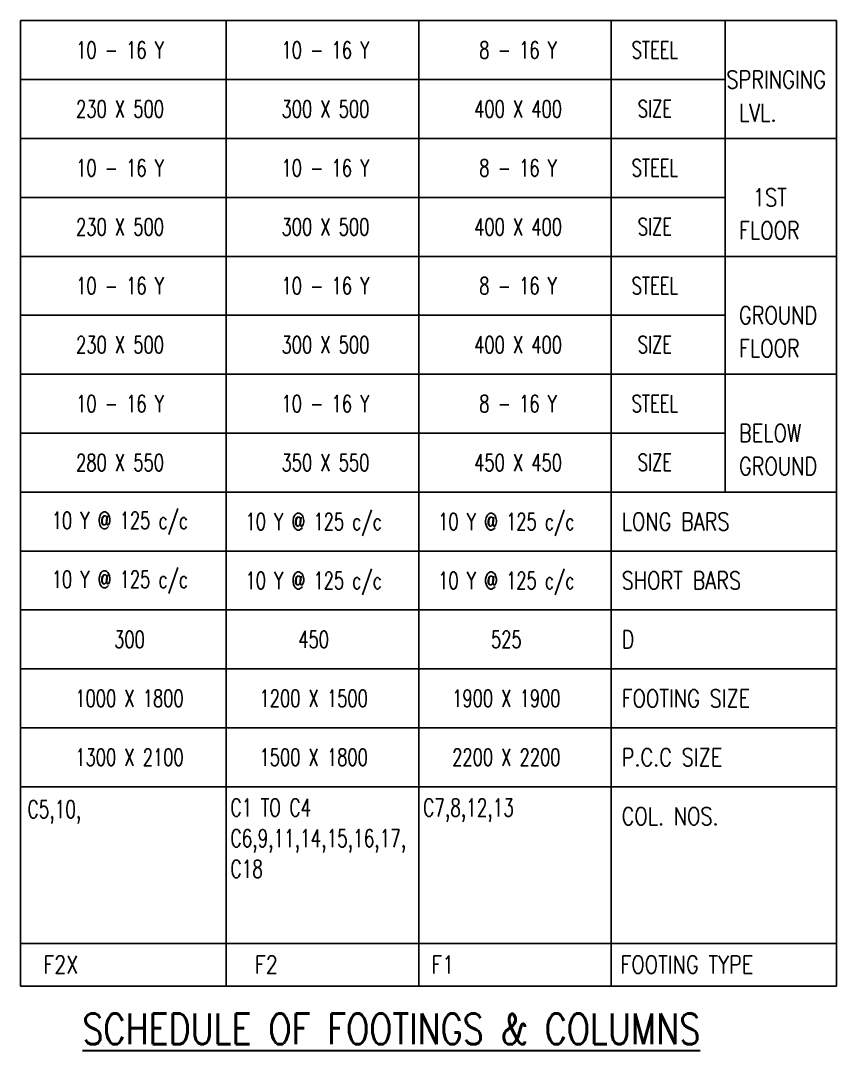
# Model space of a CAD drawing. Header units: millimetres. Extents: x 2659630 to 6742168, y -2425387 to -732288.
# Drawn here: x 3914332 to 3926311, y -963304 to -948176 of the extents above; entities that cross this region are included whole.
import ezdxf
from ezdxf.enums import TextEntityAlignment as Align

# ---------------------------------------------------------------- set-up
doc = ezdxf.new("R2010")
doc.units = ezdxf.units.MM
for name, color, linetype in [('FRAME TABLE', 5, 'Continuous'), ('reinf', 6, 'Continuous'), ('S-TEXT-1', 4, 'Continuous'), ('S-TITIL', 6, 'Continuous'), ('TEXT SCHEDULE', 2, 'Continuous')]:
    doc.layers.add(name, color=color, linetype=linetype)
doc.styles.add('ROMANS', font='r.shx', dxfattribs={"width": 0.7})

msp = doc.modelspace()

# ---------------------------------------------------------------- linework, layer by layer
at = {"layer": 'FRAME TABLE'}
for p, q in [((3914332.331, -949041.829), (3924680.038, -949041.829)), ((3914332.331, -950773.43), (3924680.038, -950773.43)), ((3914332.331, -952505.032), (3924680.038, -952505.032)), ((3914332.331, -954236.633), (3924680.038, -954236.633)), ((3914332.331, -955968.235), (3926311.237, -955968.235)), ((3914332.331, -956834.036), (3926311.237, -956834.036)), ((3914332.331, -957699.837), (3926311.237, -957699.837)), ((3914332.331, -958565.637), (3926311.237, -958565.637))]:
    msp.add_line(p, q, dxfattribs=at)
at = {"layer": 'reinf', "color": 7}
for p, q in [((3914332.331, -948176.028), (3914332.331, -962359.257)), ((3914332.331, -948176.028), (3926311.237, -948176.028)), ((3914332.331, -948176.028), (3926311.237, -948176.028)), ((3914332.331, -948176.028), (3926311.237, -948176.028)), ((3914332.331, -948176.028), (3926311.237, -948176.028)), ((3917348.757, -948176.028), (3917348.757, -962359.257)), ((3920177.589, -948176.028), (3920177.589, -962359.257)), ((3923006.421, -948176.028), (3923006.421, -962359.257)), ((3924680.038, -948176.028), (3924680.038, -955102.434)), ((3926311.237, -948176.028), (3926311.237, -962359.257)), ((3914332.331, -949907.629), (3926311.237, -949907.629)), ((3914332.331, -951639.231), (3926311.237, -951639.231)), ((3914332.331, -953370.833), (3926311.237, -953370.833)), ((3914332.331, -953370.833), (3926311.237, -953370.833)), ((3914332.331, -955102.434), (3926311.237, -955102.434)), ((3914332.331, -959431.438), (3926311.237, -959431.438)), ((3914332.331, -961732.191), (3926311.237, -961732.191)), ((3914332.331, -962359.257), (3926311.237, -962359.257))]:
    msp.add_line(p, q, dxfattribs=at)

# ---------------------------------------------------------------- texts
at = {"layer": 'S-TEXT-1', "style": 'ROMANS', "width": 0.7}
for s, height, p in [('10 - 16 Y', 250, (3915792.272, -948608.928)), ('10 - 16 Y', 250, (3918808.697, -948608.928)), ('8 - 16 Y', 250, (3921637.53, -948608.928)), ('230 X 500', 250, (3915792.272, -949474.729)), ('300 X 500', 250, (3918808.697, -949474.729)), ('400 X 400', 250, (3921637.53, -949474.729)), ('10 - 16 Y', 250, (3915792.272, -950340.53)), ('10 - 16 Y', 250, (3918808.697, -950340.53)), ('8 - 16 Y', 250, (3921637.53, -950340.53)), ('230 X 500', 250, (3915792.272, -951206.331)), ('300 X 500', 250, (3918808.697, -951206.331)), ('400 X 400', 250, (3921637.53, -951206.331)), ('10 - 16 Y', 250, (3915792.272, -952072.131)), ('10 - 16 Y', 250, (3918808.697, -952072.131)), ('8 - 16 Y', 250, (3921637.53, -952072.131)), ('230 X 500', 250, (3915792.272, -952937.932)), ('300 X 500', 250, (3918808.697, -952937.932)), ('400 X 400', 250, (3921637.53, -952937.932)), ('10 - 16 Y', 250, (3915792.272, -953803.733)), ('10 - 16 Y', 250, (3918808.697, -953803.733)), ('8 - 16 Y', 250, (3921637.53, -953803.733)), ('280 X 550', 250, (3915792.272, -954669.534)), ('350 X 550', 250, (3918808.697, -954669.534)), ('450 X 450', 250, (3921637.53, -954669.534)), ('10 Y @ 125 c/c', 249.99998, (3918635.941, -955535.335)), ('10 Y @ 125 c/c', 249.99998, (3921464.773, -955535.335)), ('10 Y @ 125 c/c', 249.99998, (3918635.941, -956401.135)), ('10 Y @ 125 c/c', 249.99998, (3921464.773, -956401.135)), ('300', 250, (3915930.815, -957266.936)), ('450', 250, (3918635.941, -957266.936)), ('525', 250, (3921464.773, -957266.936)), ('1000 X 1800', 249.99998, (3915930.815, -958132.737)), ('1200 X 1500', 249.99998, (3918635.941, -958132.737)), ('1900 X 1900', 249.99998, (3921464.773, -958132.737)), ('1300 X 2100', 249.99998, (3915930.815, -958998.538)), ('1500 X 1800', 249.99998, (3918635.941, -958998.538)), ('2200 X 2200', 249.99998, (3921464.773, -958998.538))]:
    msp.add_text(s, height=height, dxfattribs=at).set_placement(p, align=Align.MIDDLE_CENTER)
at = {"layer": 'S-TEXT-1', "color": 3, "style": 'ROMANS', "width": 0.7}
for s, p in [('STEEL', (3923646.099, -948607.485)), ('SIZE', (3923646.099, -949471.266)), ('STEEL', (3923646.099, -950339.087)), ('SIZE', (3923646.099, -951202.867)), ('STEEL', (3923646.099, -952070.688)), ('STEEL', (3923646.099, -952070.688)), ('SIZE', (3923646.099, -952934.469)), ('SIZE', (3923646.099, -952934.469)), ('STEEL', (3923646.099, -953802.29)), ('SIZE', (3923646.099, -954666.071))]:
    msp.add_text(s, height=250, dxfattribs=at).set_placement(p, align=Align.MIDDLE_CENTER)
at = {"layer": 'S-TEXT-1', "style": 'ROMANS', "width": 0.7}
for p in [(3915790.671, -955643.56), (3915790.671, -956509.361)]:
    msp.add_text('10 Y @ 125 c/c', height=249.99998, dxfattribs=at).set_placement(p, align=Align.CENTER)
at = {"layer": 'S-TITIL', "lineweight": 30, "style": 'ROMANS', "width": 0.8}
msp.add_text('%%USCHEDULE OF FOOTINGS & COLUMNS', height=450, dxfattribs=at).set_placement((3919776.271, -962989.361), align=Align.MIDDLE_CENTER)
at = {"layer": 'TEXT SCHEDULE', "style": 'ROMANS', "width": 0.8}
for s, height, p in [('SPRINGING', 259.7402, (3924695.778, -949041.829)), ('LVL.', 259.7402, (3924881.297, -949526.76)), ('1ST', 259.7402, (3925085.217, -950773.43)), ('FLOOR', 259.7402, (3924881.297, -951258.361)), ('GROUND', 259.7402, (3924881.297, -952505.032)), ('FLOOR', 259.7402, (3924881.297, -952989.963)), ('FLOOR', 259.7402, (3924881.297, -952989.963)), ('BELOW', 259.7402, (3924881.297, -954236.633)), ('GROUND', 259.7402, (3924881.297, -954721.565)), ('LONG BARS', 259.7402, (3923157.759, -955535.335)), ('SHORT BARS', 259.7402, (3923157.759, -956401.135)), ('D', 259.74, (3923157.759, -957266.936)), ('FOOTING SIZE', 259.74024, (3923157.759, -958132.737)), ('P.C.C SIZE', 259.7402, (3923157.759, -958998.538)), ('COL. NOS.', 259.7402, (3923157.759, -959864.339)), ('FOOTING TYPE', 259.74024, (3923140.872, -962042.732))]:
    msp.add_text(s, height=height, dxfattribs=at).set_placement(p, align=Align.MIDDLE_LEFT)
at = {"layer": 'TEXT SCHEDULE', "style": 'ROMANS', "width": 0.7}
for s, height, p in [('C5,10,', 259.7402, (3914435.021, -959891.596)), ('C1 TO C4', 259.7402, (3917414.524, -959867.157)), ('C7,8,12,13', 259.7402, (3920243.356, -959867.157)), ('C6,9,11,14,15,16,17,', 259.74024, (3917414.524, -960317.214)), ('C18', 259.7402, (3917414.524, -960767.214))]:
    msp.add_text(s, height=height, dxfattribs=at).set_placement(p)
at = {"layer": 'TEXT SCHEDULE', "style": 'ROMANS', "width": 0.8}
for s, p in [('F2X', (3914923.943, -962042.732)), ('F2', (3917940.368, -962042.732)), ('F1', (3920532.739, -962042.732))]:
    msp.add_text(s, height=259.7402, dxfattribs=at).set_placement(p, align=Align.MIDDLE_CENTER)

doc.saveas('drawing.dxf')
